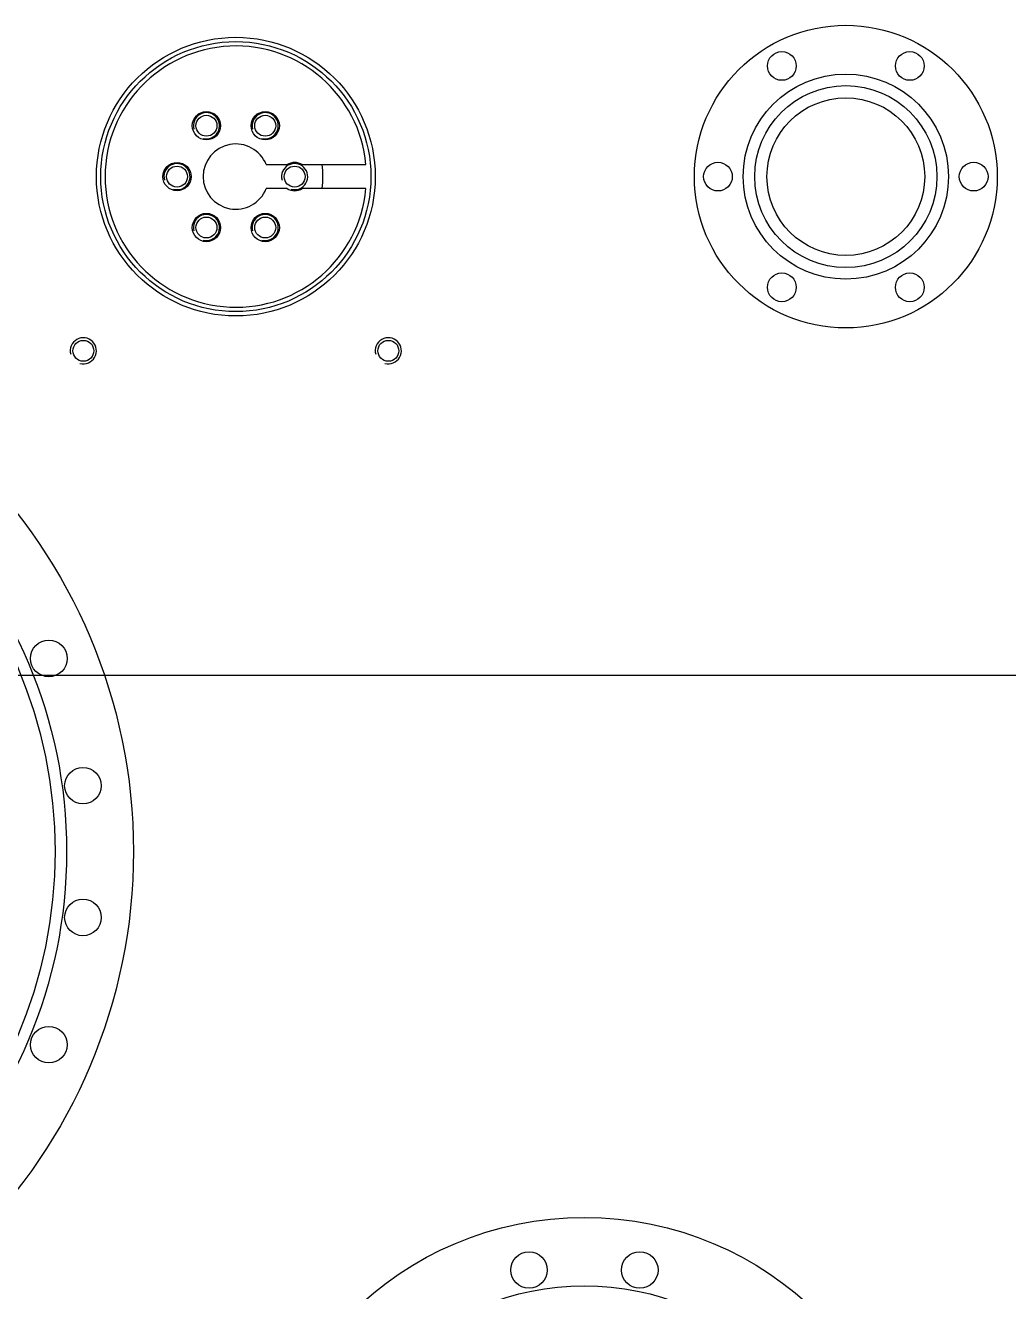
# Model space of a CAD drawing. Extents: x -50 to 48714, y -13211 to 6743.
# Drawn here: x 26112.7 to 26338.4, y -11692.8 to -11402 of the extents above; entities that cross this region are included whole.
import ezdxf

# ---------------------------------------------------------------- set-up
doc = ezdxf.new("R2010")
doc.units = 0
doc.header["$LTSCALE"] = 50
doc.linetypes.add('MITTEX2', pattern=[101.6, 63.5, -12.7, 12.7, -12.7])
doc.layers.get('0').update_dxf_attribs({"linetype": 'CONTINUOUS'})
doc.layers.add('MITTEX2', color=5, linetype='MITTEX2')

# ---------------------------------------------------------------- blocks, each defined once
blk = doc.blocks.new('SMAF_UE46_S')
for p, q in [((167.98, 117.25), (172.77, 117.25)), ((176.23, 117.25), (190.87, 117.25)), ((172.77, 111.75), (167.98, 111.75)), ((190.87, 111.75), (176.23, 111.75))]:
    blk.add_line(p, q)
for centre, radius in [((301, 114.5), 34.75), ((161, 114.5), 32), ((161, 114.5), 31), ((286.32, 139.92), 3.3), ((315.68, 139.92), 3.3), ((301, 114.5), 23.55), ((301, 114.5), 20.9), ((301, 114.5), 18.1), ((154.25, 126.19), 3.25), ((154.25, 126.19), 2.4), ((167.75, 126.19), 3.25), ((167.75, 126.19), 2.4), ((147.5, 114.5), 3.25), ((147.5, 114.5), 2.4), ((174.5, 114.5), 2.4), ((271.65, 114.5), 3.3), ((330.35, 114.5), 3.3), ((154.25, 102.81), 3.25), ((154.25, 102.81), 2.4), ((167.75, 102.81), 3.25), ((167.75, 102.81), 2.4), ((286.32, 89.08), 3.3), ((315.68, 89.08), 3.3), ((11, -40.5), 126.5), ((126, 74.5), 2.4), ((196, 74.5), 2.4), ((11, -40.5), 111.15), ((11, -40.5), 108.5), ((118.08, 3.85), 4.2), ((125.91, -25.37), 4.2), ((125.91, -55.63), 4.2), ((118.08, -84.85), 4.2), ((241, -200.5), 76), ((228.29, -136.6), 4.2), ((253.71, -136.6), 4.2), ((241, -200.5), 60.3)]:
    blk.add_circle(centre, radius)
for centre, radius, start, end in [((161, 114.5), 30, 5.2595, 354.7405), ((154.25, 126.19), 3, 255, 195), ((167.75, 126.19), 3, 255, 195), ((161, 114.5), 7.5, 21.5102, 338.4898), ((147.5, 114.5), 3, 255, 195), ((174.5, 114.5), 3, 255, 195), ((174.5, 114.5), 3.25, 57.7958, 122.2042), ((161, 114.5), 20, 352.0899, 7.9101), ((174.5, 114.5), 3.25, 237.7958, 302.2042), ((154.25, 102.81), 3, 255, 195), ((167.75, 102.81), 3, 255, 195), ((126, 74.5), 3, 255, 195), ((196, 74.5), 3, 255, 195)]:
    blk.add_arc(centre, radius, start, end)

msp = doc.modelspace()

# ---------------------------------------------------------------- linework, layer by layer
at = {"layer": 'MITTEX2'}
msp.add_line((26000, -11551.26), (29800, -11551.26), dxfattribs=at)

# ---------------------------------------------------------------- block references
msp.add_blockref('SMAF_UE46_S', (26000, -11551.26))

doc.saveas('drawing.dxf')
